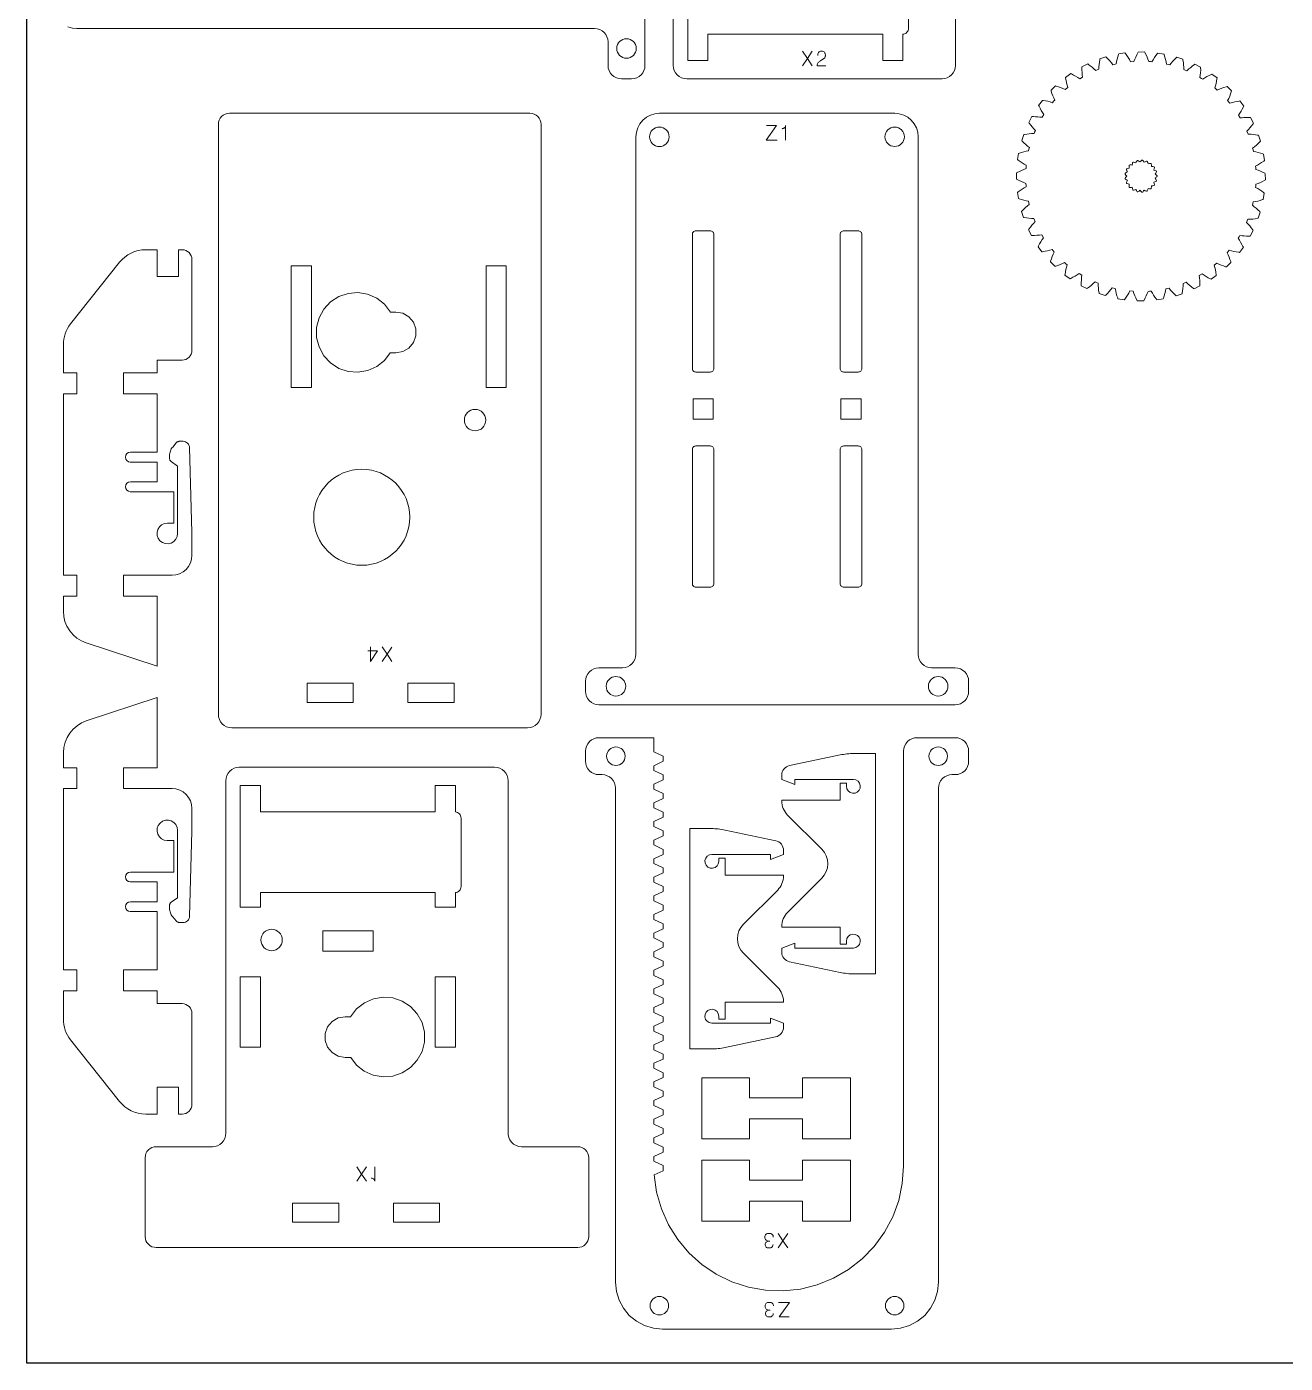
# Model space of a CAD drawing. Header units: centimetres. Extents: x 576.4 to 636.4, y 140.5 to 200.5.
# Drawn here: x 576.39 to 606.03, y 140.47 to 171.95 of the extents above; entities that cross this region are included whole.
import ezdxf

# ---------------------------------------------------------------- set-up
doc = ezdxf.new("R2010")
doc.units = ezdxf.units.CM
doc.layers.add('CORTE', color=1, linetype='Continuous')
doc.layers.add('MARCO', color=2, linetype='Continuous')

msp = doc.modelspace()

# ---------------------------------------------------------------- linework, layer by layer
at = {"layer": 'CORTE', "lineweight": 0}
for points in [[(577.366, 171.946), (577.47, 171.915), (577.578, 171.904), (589.768, 171.904), (589.83, 171.898), (589.889, 171.88), (589.944, 171.851), (589.992, 171.811), (590.031, 171.763), (590.06, 171.708), (590.078, 171.649), (590.084, 171.587), (590.084, 171.033), (590.091, 170.971), (590.108, 170.912), (590.138, 170.857), (590.177, 170.809), (590.225, 170.77), (590.28, 170.741), (590.339, 170.723), (590.401, 170.717), (590.638, 170.717), (590.7, 170.723), (590.76, 170.741), (590.814, 170.77), (590.862, 170.809), (590.902, 170.857), (590.931, 170.912), (590.949, 170.971), (590.955, 171.033), (590.955, 179.424)], [(591.62, 176.913), (591.62, 171.033), (591.626, 170.972), (591.644, 170.912), (591.674, 170.857), (591.713, 170.809), (591.761, 170.77), (591.815, 170.741), (591.875, 170.723), (591.937, 170.716), (597.952, 170.716), (598.013, 170.723), (598.073, 170.741), (598.127, 170.77), (598.175, 170.809), (598.215, 170.857), (598.244, 170.912), (598.262, 170.972), (598.268, 171.033), (598.268, 175.324)], [(597.16, 173.527), (597.16, 171.912), (597.157, 171.885), (597.15, 171.86), (597.138, 171.836), (597.122, 171.815), (597.102, 171.797), (597.079, 171.783), (597.054, 171.774), (597.028, 171.77), (597.028, 171.15), (596.553, 171.15), (596.553, 171.769), (592.437, 171.769), (592.437, 171.15), (591.962, 171.15), (591.962, 174.014)], [(594.264, 169.618), (594.264, 169.276), (594.264, 169.618)], [(602.268, 168.359), (602.265, 168.361), (602.261, 168.367), (602.261, 168.371), (602.262, 168.378)], [(602.459, 168.096), (602.455, 168.095), (602.448, 168.096), (602.445, 168.098), (602.44, 168.104)], [(602.879, 168.14), (602.879, 168.136), (602.875, 168.13), (602.872, 168.128), (602.866, 168.126)], [(602.883, 168.199), (602.881, 168.199)], [(584.591, 144.753), (584.591, 145.095), (584.591, 144.753)]]:
    msp.add_lwpolyline(points, dxfattribs=at)
for points in [[(594.666, 171.027), (594.781, 171.197), (594.668, 171.367), (594.781, 171.197), (594.895, 171.367), (594.781, 171.197), (594.895, 171.025), (594.781, 171.197)], [(595.213, 171.025), (595.009, 171.025)], [(595.088, 171.143), (595.169, 171.197)], [(588.5, 155.69), (588.482, 155.631), (588.452, 155.576), (588.413, 155.528), (588.365, 155.489), (588.31, 155.46), (588.251, 155.441), (588.189, 155.436), (581.224, 155.436), (581.163, 155.441), (581.103, 155.46), (581.048, 155.489), (581, 155.528), (580.961, 155.576), (580.932, 155.631), (580.914, 155.69), (580.908, 155.752), (580.908, 169.648), (580.913, 169.699), (580.928, 169.748), (580.952, 169.793), (580.984, 169.832), (581.023, 169.865), (581.069, 169.889), (581.117, 169.903), (581.168, 169.908), (588.246, 169.908), (588.296, 169.903), (588.346, 169.889), (588.39, 169.865), (588.43, 169.832), (588.462, 169.793), (588.486, 169.748), (588.501, 169.699), (588.506, 169.648), (588.506, 155.752)], [(598.571, 156.593), (598.553, 156.652), (598.523, 156.707), (598.484, 156.755), (598.436, 156.795), (598.382, 156.824), (598.322, 156.842), (598.26, 156.848), (597.706, 156.848), (597.644, 156.854), (597.585, 156.872), (597.53, 156.901), (597.482, 156.94), (597.443, 156.988), (597.414, 157.043), (597.396, 157.103), (597.39, 157.164), (597.39, 169.354), (597.379, 169.463), (597.347, 169.567), (597.296, 169.662), (597.227, 169.746), (597.143, 169.815), (597.047, 169.866), (596.943, 169.898), (596.836, 169.908), (591.294, 169.908), (591.187, 169.898), (591.083, 169.866), (590.987, 169.815), (590.903, 169.746), (590.834, 169.662), (590.783, 169.567), (590.751, 169.463), (590.74, 169.354), (590.74, 157.164), (590.734, 157.103), (590.716, 157.043), (590.687, 156.988), (590.648, 156.94), (590.6, 156.901), (590.545, 156.872), (590.486, 156.854), (590.424, 156.848), (589.87, 156.848), (589.808, 156.842), (589.748, 156.824), (589.694, 156.795), (589.646, 156.755), (589.607, 156.707), (589.577, 156.652), (589.559, 156.593), (589.553, 156.531), (589.553, 156.294), (589.559, 156.232), (589.577, 156.172), (589.607, 156.118), (589.646, 156.07), (589.694, 156.031), (589.748, 156.001), (589.808, 155.983), (589.87, 155.977), (598.26, 155.977), (598.322, 155.983), (598.382, 156.001), (598.436, 156.031), (598.484, 156.07), (598.523, 156.118), (598.553, 156.172), (598.571, 156.232), (598.577, 156.294), (598.577, 156.531)], [(594.054, 169.618), (593.809, 169.276), (594.069, 169.276), (593.809, 169.276), (594.054, 169.618), (593.818, 169.618)], [(592.577, 163.892), (592.575, 163.877), (592.57, 163.862), (592.563, 163.849), (592.553, 163.836), (592.539, 163.827), (592.525, 163.819), (592.509, 163.814), (592.492, 163.813), (592.154, 163.813), (592.138, 163.814), (592.122, 163.819), (592.108, 163.827), (592.095, 163.836), (592.085, 163.849), (592.076, 163.862), (592.072, 163.877), (592.07, 163.892), (592.07, 167.059), (592.072, 167.074), (592.076, 167.089), (592.085, 167.103), (592.095, 167.115), (592.108, 167.125), (592.122, 167.132), (592.138, 167.136), (592.154, 167.138), (592.492, 167.138), (592.509, 167.136), (592.525, 167.132), (592.539, 167.125), (592.553, 167.115), (592.563, 167.103), (592.57, 167.089), (592.575, 167.074), (592.577, 167.059)], [(596.06, 163.892), (596.058, 163.877), (596.053, 163.862), (596.045, 163.849), (596.035, 163.836), (596.022, 163.827), (596.008, 163.819), (595.992, 163.814), (595.976, 163.813), (595.638, 163.813), (595.621, 163.814), (595.605, 163.819), (595.591, 163.827), (595.577, 163.836), (595.567, 163.849), (595.56, 163.862), (595.555, 163.877), (595.553, 163.892), (595.553, 167.059), (595.555, 167.074), (595.56, 167.089), (595.567, 167.103), (595.577, 167.115), (595.591, 167.125), (595.605, 167.132), (595.621, 167.136), (595.638, 167.138), (595.976, 167.138), (595.992, 167.136), (596.008, 167.132), (596.022, 167.125), (596.035, 167.115), (596.045, 167.103), (596.053, 167.089), (596.058, 167.074), (596.06, 167.059)], [(577.574, 163.791), (577.574, 163.3), (577.257, 163.3), (577.257, 159.027), (577.574, 159.027), (577.574, 159.027), (577.574, 158.536), (577.257, 158.536), (577.257, 158.18), (577.267, 158.059), (577.295, 157.939), (577.342, 157.825), (577.406, 157.721), (577.485, 157.627), (577.578, 157.546), (577.683, 157.482), (577.796, 157.434), (579.463, 156.883), (579.463, 158.536), (578.671, 158.536), (578.671, 158.565), (578.671, 159.027), (579.463, 159.027), (579.463, 159.027), (579.816, 159.027), (579.907, 159.036), (579.996, 159.062), (580.077, 159.106), (580.148, 159.164), (580.207, 159.235), (580.25, 159.317), (580.277, 159.404), (580.286, 159.496), (580.286, 160.01), (580.285, 160.016), (580.285, 160.033), (580.228, 162.033), (580.225, 162.063), (580.216, 162.09), (580.202, 162.116), (580.183, 162.139), (580.16, 162.157), (580.134, 162.171), (580.106, 162.179), (580.076, 162.182), (579.995, 162.182), (579.984, 162.182), (579.973, 162.18), (579.961, 162.176), (579.951, 162.172), (579.941, 162.167), (579.931, 162.161), (579.922, 162.153), (579.914, 162.144), (579.832, 162.046), (579.815, 162.024), (579.8, 162.002), (579.788, 161.978), (579.777, 161.953), (579.769, 161.927), (579.764, 161.9), (579.76, 161.874), (579.759, 161.846), (579.759, 161.777), (579.759, 161.766), (579.761, 161.755), (579.764, 161.745), (579.768, 161.736), (579.78, 161.718), (579.788, 161.71), (579.797, 161.703), (579.949, 161.594), (579.949, 160.01), (579.938, 159.94), (579.907, 159.875), (579.859, 159.823), (579.798, 159.786), (579.729, 159.769), (579.658, 159.773), (579.591, 159.797), (579.533, 159.84), (579.491, 159.897), (579.467, 159.964), (579.464, 160.035), (579.481, 160.105), (579.518, 160.166), (579.571, 160.213), (579.636, 160.243), (579.706, 160.254), (579.859, 160.254), (579.859, 160.995), (578.834, 160.995), (578.789, 161.004), (578.752, 161.03), (578.727, 161.067), (578.719, 161.112), (578.728, 161.156), (578.754, 161.194), (578.791, 161.219), (578.835, 161.228), (579.463, 161.228), (579.463, 161.691), (578.834, 161.691), (578.789, 161.701), (578.752, 161.726), (578.727, 161.764), (578.719, 161.809), (578.728, 161.854), (578.754, 161.891), (578.791, 161.916), (578.835, 161.924), (579.463, 161.924), (579.463, 163.3), (578.671, 163.3), (578.671, 163.314), (578.671, 163.777), (578.671, 163.791), (579.463, 163.791), (579.463, 164.093), (580.054, 164.093), (580.099, 164.097), (580.142, 164.11), (580.182, 164.132), (580.217, 164.16), (580.246, 164.195), (580.268, 164.236), (580.282, 164.279), (580.286, 164.325), (580.286, 166.461), (580.282, 166.507), (580.269, 166.55), (580.247, 166.591), (580.218, 166.626), (580.183, 166.655), (580.143, 166.676), (580.1, 166.689), (580.054, 166.694), (579.969, 166.694), (579.969, 166.061), (579.949, 166.061), (579.463, 166.061), (579.463, 166.694), (579.196, 166.694), (579.108, 166.689), (579.021, 166.674), (578.936, 166.65), (578.854, 166.616), (578.777, 166.573), (578.705, 166.522), (578.639, 166.463), (578.58, 166.397), (577.428, 164.946), (577.389, 164.892), (577.355, 164.836), (577.326, 164.777), (577.301, 164.716), (577.282, 164.652), (577.268, 164.588), (577.26, 164.522), (577.257, 164.456), (577.257, 163.791)], [(582.623, 163.45), (583.098, 163.45), (583.098, 166.314), (582.623, 166.314)], [(587.214, 163.45), (587.689, 163.45), (587.689, 166.314), (587.214, 166.314)], [(584.423, 165.645), (584.636, 165.551), (584.819, 165.408), (584.962, 165.224), (585.087, 165.226), (585.251, 165.197), (585.395, 165.114), (585.503, 164.987), (585.56, 164.83), (585.56, 164.663), (585.504, 164.506), (585.397, 164.378), (585.253, 164.294), (585.088, 164.265), (584.957, 164.265), (584.82, 164.084), (584.637, 163.94), (584.425, 163.846), (584.195, 163.807), (583.963, 163.825), (583.742, 163.9), (583.547, 164.027), (583.389, 164.198), (583.279, 164.403), (583.221, 164.628), (583.221, 164.861), (583.278, 165.087), (583.389, 165.292), (583.546, 165.463), (583.741, 165.59), (583.962, 165.665), (584.195, 165.684)], [(592.561, 162.705), (592.086, 162.705), (592.086, 163.18), (592.561, 163.18)], [(596.044, 162.705), (595.569, 162.705), (595.569, 163.18), (596.044, 163.18)], [(592.577, 158.827), (592.575, 158.811), (592.57, 158.796), (592.563, 158.782), (592.553, 158.77), (592.539, 158.761), (592.525, 158.753), (592.509, 158.749), (592.492, 158.747), (592.154, 158.747), (592.138, 158.749), (592.122, 158.753), (592.108, 158.761), (592.095, 158.77), (592.085, 158.782), (592.076, 158.796), (592.072, 158.811), (592.07, 158.827), (592.07, 161.993), (592.072, 162.008), (592.076, 162.023), (592.085, 162.037), (592.095, 162.048), (592.108, 162.059), (592.122, 162.066), (592.138, 162.07), (592.154, 162.072), (592.492, 162.072), (592.509, 162.07), (592.525, 162.066), (592.539, 162.059), (592.553, 162.048), (592.563, 162.037), (592.57, 162.023), (592.575, 162.008), (592.577, 161.993)], [(596.06, 158.827), (596.058, 158.811), (596.053, 158.796), (596.045, 158.782), (596.035, 158.77), (596.022, 158.761), (596.008, 158.753), (595.992, 158.749), (595.976, 158.747), (595.638, 158.747), (595.621, 158.749), (595.605, 158.753), (595.591, 158.761), (595.577, 158.77), (595.567, 158.782), (595.56, 158.796), (595.555, 158.811), (595.553, 158.827), (595.553, 161.993), (595.555, 162.008), (595.56, 162.023), (595.567, 162.037), (595.577, 162.048), (595.591, 162.059), (595.605, 162.066), (595.621, 162.07), (595.638, 162.072), (595.976, 162.072), (595.992, 162.07), (596.008, 162.066), (596.022, 162.059), (596.035, 162.048), (596.045, 162.037), (596.053, 162.023), (596.058, 162.008), (596.06, 161.993)], [(584.49, 156.996), (584.652, 157.247), (584.429, 157.247), (584.652, 157.247), (584.49, 156.996), (584.49, 157.338)], [(584.88, 157.166), (584.765, 157.338), (584.88, 157.166), (584.765, 156.996), (584.88, 157.166), (584.993, 156.996), (584.88, 157.166), (584.995, 157.336)], [(584.083, 156.03), (582.997, 156.03), (582.997, 156.483), (584.083, 156.483)], [(586.458, 156.03), (585.371, 156.03), (585.371, 156.483), (586.458, 156.483)], [(577.574, 154.493), (577.574, 154.465), (577.574, 154.002), (577.258, 154.002), (577.258, 149.73), (577.574, 149.73), (577.574, 149.715), (577.574, 149.253), (577.574, 149.239), (577.258, 149.239), (577.258, 148.573), (577.261, 148.507), (577.269, 148.442), (577.282, 148.378), (577.301, 148.314), (577.326, 148.253), (577.355, 148.194), (577.389, 148.138), (577.428, 148.084), (578.58, 146.633), (578.639, 146.567), (578.705, 146.508), (578.776, 146.457), (578.854, 146.414), (578.935, 146.38), (579.02, 146.355), (579.107, 146.34), (579.196, 146.335), (579.463, 146.335), (579.463, 146.969), (579.949, 146.969), (579.969, 146.969), (579.969, 146.335), (580.054, 146.335), (580.099, 146.34), (580.143, 146.353), (580.182, 146.374), (580.218, 146.403), (580.247, 146.438), (580.268, 146.478), (580.282, 146.522), (580.286, 146.568), (580.286, 148.704), (580.282, 148.749), (580.269, 148.793), (580.248, 148.833), (580.219, 148.868), (580.183, 148.897), (580.144, 148.919), (580.1, 148.932), (580.054, 148.937), (579.463, 148.937), (579.463, 149.239), (578.671, 149.239), (578.671, 149.253), (578.671, 149.715), (578.671, 149.73), (579.463, 149.73), (579.463, 151.105), (578.834, 151.106), (578.789, 151.115), (578.752, 151.14), (578.727, 151.178), (578.719, 151.223), (578.728, 151.267), (578.754, 151.305), (578.792, 151.33), (578.835, 151.338), (579.463, 151.338), (579.463, 151.802), (578.834, 151.802), (578.789, 151.811), (578.752, 151.837), (578.727, 151.875), (578.719, 151.92), (578.728, 151.964), (578.754, 152.001), (578.791, 152.026), (578.835, 152.035), (579.859, 152.035), (579.859, 152.776), (579.705, 152.776), (579.635, 152.786), (579.57, 152.817), (579.518, 152.865), (579.481, 152.926), (579.464, 152.996), (579.468, 153.067), (579.492, 153.134), (579.535, 153.191), (579.592, 153.233), (579.66, 153.257), (579.73, 153.26), (579.8, 153.243), (579.86, 153.206), (579.908, 153.153), (579.938, 153.088), (579.949, 153.019), (579.947, 151.431), (579.797, 151.327), (579.789, 151.32), (579.782, 151.313), (579.775, 151.304), (579.769, 151.295), (579.765, 151.285), (579.761, 151.275), (579.76, 151.264), (579.759, 151.253), (579.759, 151.184), (579.76, 151.156), (579.764, 151.129), (579.77, 151.103), (579.778, 151.077), (579.788, 151.052), (579.8, 151.028), (579.815, 151.005), (579.832, 150.983), (579.914, 150.885), (579.922, 150.877), (579.93, 150.869), (579.94, 150.863), (579.95, 150.857), (579.961, 150.853), (579.972, 150.85), (579.983, 150.848), (579.995, 150.847), (580.075, 150.847), (580.105, 150.85), (580.133, 150.858), (580.159, 150.872), (580.182, 150.89), (580.201, 150.913), (580.216, 150.938), (580.225, 150.966), (580.229, 150.996), (580.285, 153.002), (580.286, 153.013), (580.286, 153.533), (580.277, 153.624), (580.251, 153.712), (580.207, 153.793), (580.149, 153.864), (580.078, 153.923), (579.997, 153.967), (579.909, 153.993), (579.817, 154.002), (579.463, 154.002), (578.671, 154.002), (578.671, 154.465), (578.671, 154.493), (579.463, 154.493), (579.463, 156.147), (577.797, 155.595), (577.684, 155.548), (577.579, 155.484), (577.486, 155.403), (577.407, 155.31), (577.343, 155.205), (577.296, 155.092), (577.267, 154.972), (577.258, 154.849), (577.258, 154.493)], [(589.559, 154.946), (589.577, 155.005), (589.607, 155.06), (589.646, 155.108), (589.694, 155.147), (589.749, 155.176), (589.808, 155.194), (589.87, 155.201), (591.165, 155.201), (591.165, 154.864), (591.383, 154.762), (591.383, 154.646), (591.165, 154.541), (591.165, 154.425), (591.383, 154.323), (591.383, 154.208), (591.165, 154.105), (591.165, 153.987), (591.383, 153.885), (591.383, 153.769), (591.165, 153.667), (591.165, 153.551), (591.383, 153.446), (591.383, 153.331), (591.165, 153.229), (591.165, 153.113), (591.383, 153.007), (591.383, 152.892), (591.165, 152.79), (591.165, 152.674), (591.383, 152.569), (591.383, 152.453), (591.165, 152.351), (591.165, 152.236), (591.383, 152.133), (591.383, 152.018), (591.165, 151.912), (591.165, 151.797), (591.383, 151.695), (591.383, 151.579), (591.165, 151.474), (591.165, 151.358), (591.383, 151.256), (591.383, 151.14), (591.165, 151.035), (591.165, 150.92), (591.383, 150.818), (591.383, 150.702), (591.165, 150.6), (591.165, 150.484), (591.383, 150.379), (591.383, 150.264), (591.165, 150.161), (591.165, 150.042), (591.383, 149.94), (591.383, 149.825), (591.165, 149.722), (591.165, 149.603), (591.383, 149.501), (591.383, 149.386), (591.165, 149.284), (591.165, 149.165), (591.383, 149.066), (591.383, 148.947), (591.165, 148.845), (591.165, 148.729), (591.383, 148.628), (591.383, 148.509), (591.165, 148.407), (591.165, 148.291), (591.383, 148.189), (591.383, 148.07), (591.165, 147.968), (591.165, 147.853), (591.383, 147.75), (591.383, 147.631), (591.165, 147.533), (591.165, 147.414), (591.383, 147.311), (591.383, 147.196), (591.165, 147.094), (591.165, 146.975), (591.383, 146.873), (591.383, 146.757), (591.165, 146.655), (591.165, 146.536), (591.383, 146.434), (591.383, 146.319), (591.165, 146.216), (591.165, 146.098), (591.383, 145.999), (591.383, 145.88), (591.165, 145.778), (591.165, 145.662), (591.383, 145.56), (591.383, 145.442), (591.165, 145.339), (591.165, 145.224), (591.383, 145.122), (591.383, 145.003), (591.171, 144.904), (591.229, 144.498), (591.342, 144.103), (591.508, 143.729), (591.726, 143.381), (591.99, 143.067), (592.294, 142.793), (592.634, 142.564), (593.003, 142.384), (593.393, 142.258), (593.796, 142.186), (594.206, 142.172), (594.614, 142.215), (595.012, 142.314), (595.392, 142.468), (595.747, 142.673), (596.071, 142.926), (596.355, 143.22), (596.596, 143.552), (596.789, 143.914), (596.929, 144.299), (597.014, 144.7), (597.042, 145.11), (597.042, 154.884), (597.048, 154.946), (597.067, 155.005), (597.096, 155.06), (597.136, 155.108), (597.183, 155.147), (597.238, 155.176), (597.298, 155.194), (597.359, 155.201), (598.26, 155.201), (598.322, 155.194), (598.382, 155.176), (598.436, 155.147), (598.484, 155.108), (598.523, 155.06), (598.552, 155.005), (598.571, 154.946), (598.577, 154.884), (598.577, 154.646), (598.571, 154.585), (598.552, 154.525), (598.523, 154.471), (598.484, 154.423), (598.436, 154.384), (598.382, 154.354), (598.322, 154.336), (598.26, 154.33), (598.185, 154.33), (598.123, 154.324), (598.064, 154.306), (598.009, 154.277), (597.961, 154.237), (597.922, 154.189), (597.893, 154.134), (597.874, 154.075), (597.868, 154.013), (597.868, 142.378), (597.847, 142.161), (597.784, 141.953), (597.682, 141.762), (597.544, 141.594), (597.376, 141.456), (597.184, 141.353), (596.976, 141.29), (596.76, 141.269), (591.37, 141.269), (591.153, 141.29), (590.945, 141.353), (590.754, 141.456), (590.586, 141.594), (590.448, 141.762), (590.345, 141.953), (590.283, 142.161), (590.261, 142.378), (590.261, 154.013), (590.256, 154.075), (590.237, 154.134), (590.208, 154.189), (590.168, 154.237), (590.12, 154.277), (590.066, 154.306), (590.006, 154.324), (589.944, 154.33), (589.87, 154.33), (589.808, 154.336), (589.749, 154.354), (589.694, 154.384), (589.646, 154.423), (589.607, 154.471), (589.577, 154.525), (589.559, 154.585), (589.553, 154.646), (589.553, 154.884)], [(594.174, 150.246), (594.174, 150.151), (594.177, 150.112), (594.187, 150.073), (594.204, 150.037), (594.225, 150.005), (594.253, 149.976), (594.285, 149.953), (594.32, 149.935), (594.358, 149.924), (595.549, 149.672), (595.59, 149.664), (595.63, 149.658), (595.671, 149.652), (595.711, 149.647), (595.752, 149.643), (595.793, 149.641), (595.834, 149.639), (595.875, 149.638), (596.38, 149.638), (596.38, 154.827), (595.834, 154.827), (595.793, 154.826), (595.752, 154.823), (595.712, 154.819), (595.671, 154.814), (595.63, 154.808), (595.59, 154.802), (594.359, 154.543), (594.321, 154.531), (594.286, 154.513), (594.253, 154.49), (594.226, 154.462), (594.204, 154.43), (594.188, 154.393), (594.177, 154.355), (594.174, 154.316), (594.174, 154.22), (594.48, 154.101), (594.48, 154.22), (595.863, 154.22), (595.922, 154.208), (595.972, 154.178), (596.008, 154.131), (596.025, 154.074), (596.021, 154.015), (595.997, 153.962), (595.955, 153.921), (595.901, 153.897), (595.842, 153.893), (595.786, 153.911), (595.739, 153.948), (595.709, 153.999), (595.699, 154.056), (595.699, 154.129), (595.551, 154.129), (595.551, 153.729), (594.174, 153.729), (594.174, 153.713), (594.176, 153.666), (594.183, 153.621), (594.194, 153.576), (594.21, 153.533), (594.23, 153.491), (594.253, 153.452), (594.28, 153.415), (594.311, 153.38), (595.119, 152.572), (595.179, 152.499), (595.224, 152.416), (595.251, 152.326), (595.26, 152.232), (595.25, 152.139), (595.223, 152.048), (595.178, 151.965), (595.119, 151.893), (594.312, 151.086), (594.281, 151.051), (594.253, 151.014), (594.23, 150.975), (594.21, 150.933), (594.194, 150.89), (594.183, 150.845), (594.176, 150.8), (594.174, 150.754), (594.174, 150.737), (595.551, 150.737), (595.551, 150.337), (595.699, 150.337), (595.699, 150.411), (595.71, 150.469), (595.74, 150.519), (595.788, 150.556), (595.844, 150.573), (595.903, 150.569), (595.956, 150.545), (595.998, 150.503), (596.021, 150.448), (596.025, 150.389), (596.007, 150.333), (595.97, 150.287), (595.92, 150.256), (595.862, 150.246), (594.48, 150.246), (594.48, 150.365)], [(579.188, 143.401), (579.203, 143.353), (579.227, 143.308), (579.259, 143.269), (579.299, 143.236), (579.344, 143.212), (579.392, 143.198), (579.443, 143.193), (589.371, 143.193), (589.422, 143.198), (589.47, 143.212), (589.515, 143.236), (589.554, 143.269), (589.587, 143.308), (589.611, 143.353), (589.626, 143.401), (589.631, 143.452), (589.631, 145.307), (589.626, 145.358), (589.611, 145.406), (589.587, 145.452), (589.554, 145.491), (589.515, 145.523), (589.47, 145.547), (589.422, 145.562), (589.371, 145.567), (588.048, 145.567), (587.981, 145.574), (587.918, 145.595), (587.861, 145.628), (587.811, 145.673), (587.772, 145.727), (587.746, 145.788), (587.733, 145.853), (587.733, 145.92), (587.731, 154.188), (587.725, 154.25), (587.707, 154.309), (587.677, 154.364), (587.638, 154.412), (587.59, 154.452), (587.536, 154.481), (587.476, 154.499), (587.414, 154.505), (581.4, 154.505), (581.338, 154.499), (581.278, 154.481), (581.224, 154.452), (581.176, 154.412), (581.137, 154.364), (581.107, 154.309), (581.089, 154.25), (581.083, 154.188), (581.083, 145.884), (581.077, 145.822), (581.059, 145.763), (581.03, 145.708), (580.99, 145.66), (580.942, 145.62), (580.887, 145.591), (580.828, 145.573), (580.766, 145.567), (579.443, 145.567), (579.392, 145.562), (579.344, 145.547), (579.299, 145.523), (579.259, 145.491), (579.227, 145.452), (579.203, 145.406), (579.188, 145.358), (579.183, 145.307), (579.183, 143.452)], [(581.9, 154.071), (581.9, 153.452), (586.016, 153.452), (586.016, 154.071), (586.491, 154.071), (586.491, 153.452), (586.517, 153.447), (586.542, 153.438), (586.565, 153.425), (586.585, 153.407), (586.601, 153.385), (586.613, 153.362), (586.62, 153.336), (586.623, 153.309), (586.623, 151.695), (586.62, 151.668), (586.613, 151.643), (586.601, 151.619), (586.585, 151.598), (586.565, 151.58), (586.542, 151.566), (586.517, 151.557), (586.491, 151.552), (586.491, 151.207), (586.016, 151.207), (586.016, 151.552), (581.9, 151.552), (581.9, 151.207), (581.425, 151.207), (581.425, 154.071)], [(592.557, 147.871), (592.598, 147.873), (592.639, 147.876), (592.68, 147.88), (592.72, 147.884), (592.761, 147.89), (592.801, 147.897), (594.032, 148.156), (594.07, 148.167), (594.106, 148.185), (594.138, 148.209), (594.165, 148.237), (594.187, 148.269), (594.203, 148.305), (594.214, 148.343), (594.217, 148.383), (594.217, 148.479), (594.217, 148.479), (593.912, 148.597), (593.912, 148.479), (592.528, 148.479), (592.47, 148.49), (592.419, 148.521), (592.383, 148.567), (592.366, 148.624), (592.37, 148.683), (592.394, 148.737), (592.437, 148.778), (592.491, 148.802), (592.549, 148.805), (592.605, 148.787), (592.652, 148.751), (592.682, 148.7), (592.692, 148.643), (592.692, 148.569), (592.84, 148.569), (592.84, 148.955), (592.84, 148.969), (594.217, 148.969), (594.217, 148.986), (594.215, 149.032), (594.208, 149.077), (594.197, 149.122), (594.181, 149.166), (594.161, 149.207), (594.138, 149.247), (594.111, 149.284), (594.08, 149.318), (593.272, 150.126), (593.212, 150.199), (593.167, 150.282), (593.14, 150.372), (593.131, 150.466), (593.141, 150.56), (593.168, 150.65), (593.213, 150.733), (593.272, 150.805), (594.08, 151.613), (594.11, 151.647), (594.138, 151.684), (594.161, 151.723), (594.181, 151.765), (594.197, 151.808), (594.208, 151.853), (594.215, 151.899), (594.217, 151.945), (594.217, 151.962), (592.84, 151.962), (592.84, 152.362), (592.692, 152.362), (592.692, 152.287), (592.681, 152.229), (592.651, 152.179), (592.604, 152.143), (592.548, 152.126), (592.489, 152.129), (592.435, 152.154), (592.393, 152.196), (592.37, 152.25), (592.366, 152.309), (592.384, 152.365), (592.421, 152.412), (592.471, 152.442), (592.529, 152.452), (593.912, 152.452), (593.912, 152.334), (594.217, 152.452), (594.217, 152.452), (594.217, 152.548), (594.214, 152.587), (594.204, 152.625), (594.187, 152.661), (594.166, 152.694), (594.138, 152.722), (594.106, 152.746), (594.071, 152.763), (594.033, 152.775), (592.842, 153.026), (592.802, 153.034), (592.761, 153.041), (592.72, 153.047), (592.68, 153.052), (592.639, 153.055), (592.598, 153.058), (592.557, 153.06), (592.516, 153.06), (592.012, 153.06), (592.012, 147.871)], [(584.554, 150.176), (583.366, 150.176), (583.366, 150.651), (584.554, 150.651)], [(581.9, 147.913), (581.425, 147.913), (581.425, 149.572), (581.9, 149.572)], [(586.491, 147.913), (586.016, 147.913), (586.016, 149.572), (586.491, 149.572)], [(584.559, 149.05), (584.346, 148.956), (584.162, 148.812), (584.02, 148.628), (583.895, 148.63), (583.731, 148.601), (583.587, 148.519), (583.479, 148.391), (583.422, 148.234), (583.421, 148.068), (583.478, 147.91), (583.585, 147.783), (583.73, 147.699), (583.894, 147.67), (584.024, 147.669), (584.161, 147.488), (584.344, 147.344), (584.557, 147.25), (584.787, 147.212), (585.019, 147.23), (585.239, 147.305), (585.434, 147.432), (585.592, 147.602), (585.704, 147.807), (585.761, 148.033), (585.761, 148.266), (585.704, 148.491), (585.593, 148.696), (585.435, 148.867), (585.24, 148.994), (585.02, 149.07), (584.788, 149.088)], [(592.293, 147.19), (593.418, 147.19), (593.418, 146.715), (594.668, 146.715), (594.668, 147.19), (595.792, 147.19), (595.792, 145.749), (594.668, 145.749), (594.668, 146.224), (593.418, 146.224), (593.418, 145.749), (592.293, 145.749)], [(592.293, 145.252), (593.418, 145.252), (593.418, 144.776), (594.668, 144.776), (594.668, 145.252), (595.792, 145.252), (595.792, 143.811), (594.668, 143.811), (594.668, 144.286), (593.418, 144.286), (593.418, 143.811), (592.293, 143.811)], [(584.282, 144.923), (584.396, 145.095), (584.282, 144.923), (584.396, 144.753), (584.282, 144.923), (584.169, 144.753), (584.282, 144.923), (584.167, 145.093)], [(582.656, 143.787), (583.742, 143.787), (583.742, 144.24), (582.656, 144.24)], [(585.031, 143.787), (586.117, 143.787), (586.117, 144.24), (585.031, 144.24)], [(594.204, 143.354), (594.09, 143.526), (594.204, 143.354), (594.09, 143.184), (594.204, 143.354), (594.317, 143.184), (594.204, 143.354), (594.319, 143.524)], [(594.112, 141.559), (594.357, 141.902), (594.097, 141.902), (594.357, 141.902), (594.112, 141.559), (594.348, 141.559)]]:
    msp.add_lwpolyline(points, close=True, dxfattribs=at)
for points in [[(595.072, 171.361, 0.113433), (595.043, 171.339, 0.098667), (595.027, 171.307, 0.068975), (595.022, 171.272, -0.068975), (595.027, 171.307, -0.098667), (595.043, 171.339, -0.113433)], [(595.198, 171.312, 0.094196), (595.184, 171.339, -0.094196)], [(595.189, 171.216, 0.072112), (595.199, 171.238, 0.055711), (595.202, 171.261, 0.010388), (595.203, 171.285, -0.010388), (595.202, 171.261, -0.055711), (595.199, 171.238, -0.072112)], [(595.034, 171.1, -0.06775), (595.059, 171.123, -0.008682), (595.088, 171.143, 0.008682), (595.059, 171.123, 0.06775), (595.034, 171.1, 0.081681), (595.016, 171.068, -0.081681)], [(594.206, 169.548, 0.081902), (594.233, 169.56, -0.081902)], [(584.581, 144.789, 0.105467), (584.559, 144.811, 0.081544), (584.533, 144.823, -0.081544), (584.559, 144.811, -0.105467)], [(593.805, 143.506, 0.124581), (593.784, 143.478, -0.124581)], [(593.81, 143.32, 0.126532), (593.792, 143.294, 0.089692), (593.787, 143.263, 0.077528), (593.792, 143.231, 0.108188), (593.807, 143.205, -0.108188), (593.792, 143.231, -0.077528), (593.787, 143.263, -0.089692), (593.792, 143.294, -0.126532)], [(593.879, 143.526, 0.064574), (593.837, 143.521, -0.064574)], [(593.946, 143.208, 0.108405), (593.964, 143.235, 0.092869), (593.97, 143.268, -0.092869), (593.964, 143.235, -0.108405)], [(593.976, 143.44, 0.099705), (593.97, 143.475, 0.114357), (593.95, 143.502, -0.114357), (593.97, 143.475, -0.099705)], [(593.799, 141.67, 0.090587), (593.793, 141.638, 0.077505), (593.798, 141.607, 0.106275), (593.813, 141.581, -0.106275), (593.798, 141.607, -0.077505), (593.793, 141.638, -0.090587)], [(593.885, 141.902, 0.064574), (593.843, 141.897, -0.064574)], [(593.983, 141.816, 0.099705), (593.976, 141.85, 0.114248), (593.956, 141.878, -0.114248), (593.976, 141.85, -0.099705)], [(593.952, 141.583, 0.10831), (593.97, 141.61, 0.092869), (593.976, 141.643, -0.092869), (593.97, 141.61, -0.10831)]]:
    msp.add_lwpolyline(points, format="xyb", close=True, dxfattribs=at)
for points in [[(600.852, 170.464), (600.882, 170.487), (600.911, 170.512, -0.043387), (600.861, 170.733), (600.859, 170.752), (600.98, 170.844), (600.998, 170.835, -0.035962), (601.192, 170.717), (601.259, 170.759, -0.042258), (601.245, 170.983), (601.245, 171.003), (601.381, 171.07), (601.396, 171.059, -0.041805), (601.57, 170.914), (601.604, 170.93), (601.642, 170.944, -0.047219), (601.665, 171.168), (601.669, 171.186), (601.81, 171.235), (601.824, 171.221, -0.046632), (601.972, 171.05), (602.01, 171.06), (602.05, 171.07, -0.051374), (602.106, 171.289), (602.113, 171.307), (602.259, 171.328), (602.27, 171.314, -0.05135), (602.392, 171.122), (602.471, 171.127, -0.044673), (602.562, 171.334), (602.571, 171.35), (602.72, 171.352), (602.729, 171.335, -0.041996), (602.818, 171.125), (602.856, 171.124), (602.895, 171.119, -0.046739), (603.018, 171.311), (603.03, 171.326), (603.178, 171.302), (603.184, 171.284, -0.044554), (603.238, 171.064), (603.277, 171.055), (603.315, 171.045, -0.049903), (603.463, 171.216), (603.477, 171.23), (603.62, 171.18), (603.624, 171.162, -0.044963), (603.646, 170.937), (603.679, 170.923), (603.717, 170.908)], [(603.891, 171.051), (603.906, 171.061), (604.038, 170.995), (604.04, 170.977, -0.061437), (604.024, 170.75), (604.06, 170.73), (604.094, 170.707, -0.055811), (604.289, 170.823), (604.307, 170.831), (604.426, 170.74), (604.423, 170.722, -0.050684), (604.372, 170.503), (604.404, 170.479), (604.433, 170.451, -0.045914), (604.645, 170.534), (604.663, 170.539), (604.766, 170.433), (604.761, 170.416, -0.058156), (604.676, 170.206), (604.727, 170.145)], [(602.998, 165.53, -0.036408), (602.877, 165.72), (602.837, 165.718), (602.801, 165.713, -0.046485), (602.709, 165.508), (602.7, 165.492), (602.549, 165.49), (602.54, 165.507, -0.048172), (602.453, 165.715), (602.374, 165.723, -0.04614), (602.253, 165.531), (602.242, 165.516), (602.094, 165.54), (602.088, 165.557, -0.047258), (602.031, 165.778), (601.956, 165.795, -0.040254), (601.805, 165.626), (601.791, 165.613), (601.651, 165.662), (601.648, 165.68, -0.04528), (601.626, 165.903), (601.588, 165.92), (601.553, 165.934, -0.056133), (601.376, 165.791), (601.361, 165.781), (601.23, 165.847), (601.229, 165.866, -0.05138), (601.245, 166.092), (601.177, 166.134, -0.039698), (600.983, 166.019), (600.966, 166.011), (600.845, 166.098), (600.848, 166.117, -0.047804), (600.897, 166.338), (600.866, 166.365), (600.838, 166.391, -0.050136), (600.627, 166.308), (600.609, 166.303), (600.502, 166.409), (600.508, 166.428, -0.040444), (600.593, 166.636), (600.542, 166.697, -0.043133), (600.32, 166.647), (600.301, 166.644), (600.214, 166.765), (600.222, 166.782, -0.053458), (600.339, 166.977), (600.298, 167.045, -0.033233), (600.074, 167.03), (600.054, 167.029), (599.987, 167.165), (599.997, 167.181, -0.046913), (600.142, 167.355), (600.127, 167.389), (600.111, 167.428, -0.043589), (599.886, 167.451), (599.867, 167.454), (599.823, 167.595), (599.835, 167.609, -0.047684), (600.005, 167.758), (599.987, 167.835, -0.045187), (599.768, 167.891), (599.75, 167.898), (599.729, 168.043), (599.743, 168.055, -0.061369), (599.933, 168.177), (599.929, 168.215), (599.927, 168.256, -0.046881), (599.72, 168.348), (599.703, 168.357), (599.705, 168.505), (599.721, 168.514, -0.041167), (599.928, 168.603), (599.93, 168.641), (599.935, 168.683, -0.051901), (599.746, 168.804), (599.731, 168.815), (599.755, 168.963), (599.772, 168.969, -0.05003), (599.99, 169.023), (599.998, 169.063), (600.009, 169.101, -0.051392), (599.84, 169.252), (599.828, 169.266), (599.873, 169.406), (599.891, 169.409, -0.047026), (600.117, 169.431), (600.131, 169.465), (600.148, 169.504, -0.050376), (600.006, 169.676), (599.995, 169.691), (600.062, 169.828), (600.103, 169.828, -0.041306), (600.307, 169.812), (600.348, 169.879, -0.051022), (600.234, 170.075), (600.226, 170.091), (600.313, 170.211), (600.331, 170.209, -0.058766), (600.552, 170.157), (600.579, 170.19), (600.605, 170.218, -0.050215), (600.523, 170.43), (600.518, 170.448), (600.624, 170.551), (600.641, 170.546)], [(604.948, 170.196), (604.967, 170.199), (605.054, 170.074), (605.046, 170.057, -0.053297), (604.929, 169.862), (604.973, 169.797, -0.03612), (605.145, 169.811, -0.017139), (605.199, 169.809), (605.217, 169.808), (605.285, 169.676), (605.274, 169.661, -0.040566), (605.128, 169.486), (605.158, 169.412, -0.004795), (605.184, 169.413, -0.049922), (605.383, 169.392), (605.401, 169.388), (605.45, 169.247), (605.436, 169.233, -0.049263), (605.264, 169.084), (605.275, 169.047), (605.285, 169.007, -0.043486), (605.503, 168.951), (605.522, 168.945), (605.542, 168.794), (605.527, 168.783)], [(602.302, 168.426, -0.058426), (602.264, 168.471), (602.262, 168.474), (602.261, 168.481), (602.261, 168.485), (602.265, 168.491, -0.059865), (602.317, 168.525, -0.058348), (602.294, 168.579), (602.293, 168.582), (602.293, 168.589), (602.295, 168.593), (602.3, 168.598, -0.054735), (602.36, 168.615, -0.056542), (602.354, 168.673), (602.354, 168.677), (602.357, 168.683), (602.359, 168.686), (602.366, 168.689, -0.020963), (602.391, 168.69, -0.037684), (602.428, 168.688, -0.05556), (602.439, 168.745), (602.441, 168.749), (602.445, 168.755), (602.448, 168.756), (602.456, 168.757, -0.059998), (602.515, 168.737)], [(602.542, 168.789), (602.544, 168.793), (602.55, 168.796), (602.554, 168.797), (602.561, 168.796, -0.059686), (602.612, 168.76, -0.055973), (602.653, 168.801), (602.657, 168.803), (602.663, 168.805), (602.667, 168.805), (602.673, 168.802)], [(602.763, 168.779), (602.767, 168.781), (602.774, 168.781), (602.777, 168.779), (602.782, 168.775, -0.059553), (602.804, 168.716, -0.057051), (602.862, 168.726), (602.865, 168.727), (602.872, 168.725), (602.875, 168.722), (602.879, 168.716)], [(602.882, 168.654), (602.883, 168.654, -0.05641), (602.94, 168.647), (602.944, 168.646), (602.95, 168.642), (602.952, 168.639), (602.953, 168.632)], [(602.938, 168.571, -0.054458), (602.992, 168.548), (602.995, 168.546), (602.999, 168.54), (603, 168.537), (603, 168.53)], [(602.967, 168.476, -0.057869), (603.012, 168.438), (603.014, 168.435), (603.017, 168.428), (603.017, 168.425), (603.014, 168.418, -0.055221), (602.967, 168.376, -0.055138), (602.998, 168.327), (603, 168.323), (603, 168.316), (602.999, 168.313), (602.995, 168.307)], [(605.335, 168.665), (605.339, 168.623), (605.342, 168.586, -0.049202), (605.549, 168.494), (605.564, 168.485), (605.567, 168.338), (605.551, 168.329, -0.054672), (605.34, 168.239), (605.338, 168.201), (605.334, 168.159, -0.053305), (605.523, 168.039), (605.538, 168.027), (605.514, 167.88), (605.496, 167.874, -0.054942), (605.279, 167.819), (605.27, 167.779), (605.26, 167.741, -0.038973), (605.431, 167.591), (605.444, 167.576), (605.395, 167.437), (605.377, 167.433)], [(602.36, 168.238, -0.057064), (602.304, 168.253), (602.3, 168.255), (602.295, 168.26), (602.294, 168.263), (602.293, 168.27)], [(602.392, 168.162, -0.022743), (602.369, 168.163), (602.366, 168.163), (602.36, 168.166), (602.357, 168.169), (602.354, 168.176)], [(602.676, 168.053), (602.674, 168.051), (602.667, 168.048), (602.663, 168.047), (602.657, 168.049), (602.653, 168.052, -0.059737), (602.612, 168.093, -0.058502), (602.564, 168.058), (602.561, 168.057), (602.554, 168.055), (602.55, 168.056), (602.544, 168.06, -0.058578), (602.514, 168.116)], [(602.804, 168.137, -0.057482), (602.784, 168.082), (602.783, 168.078), (602.777, 168.073), (602.774, 168.072), (602.766, 168.072, -0.05731), (602.711, 168.1)], [(602.938, 168.281, -0.055263), (602.953, 168.225), (602.953, 168.221), (602.952, 168.214), (602.95, 168.211), (602.944, 168.207)], [(605.152, 167.411), (605.137, 167.375), (605.12, 167.338, -0.059689), (605.266, 167.162), (605.276, 167.147), (605.21, 167.014), (605.168, 167.014, -0.038386), (604.965, 167.03), (604.944, 166.996), (604.921, 166.963, -0.041872), (605.037, 166.768), (605.046, 166.751), (604.955, 166.631), (604.937, 166.634, -0.042768), (604.716, 166.683), (604.689, 166.652), (604.665, 166.624, -0.037937), (604.749, 166.413), (604.754, 166.395), (604.647, 166.287), (604.629, 166.293, -0.038781), (604.421, 166.378), (604.39, 166.352), (604.358, 166.327, -0.059626), (604.407, 166.105), (604.409, 166.087), (604.288, 165.999), (604.271, 166.008, -0.037023), (604.077, 166.125), (604.009, 166.084, -0.05576), (604.024, 165.858), (604.023, 165.84), (603.892, 165.772), (603.876, 165.782, -0.052791), (603.702, 165.927), (603.668, 165.912), (603.626, 165.896, -0.051398), (603.606, 165.671), (603.603, 165.652), (603.461, 165.608), (603.448, 165.62, -0.045314), (603.299, 165.79), (603.26, 165.781), (603.219, 165.772, -0.061616), (603.162, 165.553), (603.155, 165.536), (603.009, 165.515), (602.998, 165.53)]]:
    msp.add_lwpolyline(points, format="xyb", dxfattribs=at)
for centre, radius in [((590.52, 171.434), 0.23), ((591.294, 169.354), 0.23), ((596.835, 169.354), 0.229), ((586.953, 162.68), 0.252), ((584.285, 160.393), 1.131), ((590.27, 156.412), 0.23), ((597.86, 156.412), 0.23), ((590.27, 154.765), 0.218), ((597.86, 154.765), 0.218), ((582.161, 150.437), 0.253), ((591.294, 141.823), 0.218), ((596.835, 141.823), 0.217)]:
    msp.add_circle(centre, radius, dxfattribs=at)
for points in [[(595.115, 171.37), (595.098, 171.37), (595.084, 171.367), (595.072, 171.361)], [(595.072, 171.361), (595.084, 171.367), (595.098, 171.37), (595.115, 171.37)], [(595.157, 171.361), (595.146, 171.367), (595.132, 171.37), (595.115, 171.37)], [(595.115, 171.37), (595.132, 171.37), (595.146, 171.367), (595.157, 171.361)], [(595.184, 171.339), (595.177, 171.348), (595.169, 171.355), (595.157, 171.361)], [(595.157, 171.361), (595.169, 171.355), (595.177, 171.348), (595.184, 171.339)], [(595.203, 171.285), (595.203, 171.293), (595.201, 171.302), (595.198, 171.312)], [(595.198, 171.312), (595.201, 171.302), (595.203, 171.293), (595.203, 171.285)], [(595.009, 171.025), (595.009, 171.042), (595.012, 171.057), (595.016, 171.068)], [(595.016, 171.068), (595.012, 171.057), (595.009, 171.042), (595.009, 171.025)], [(595.169, 171.197), (595.178, 171.203), (595.184, 171.209), (595.189, 171.216)], [(595.189, 171.216), (595.184, 171.209), (595.178, 171.203), (595.169, 171.197)], [(603.717, 170.908), (603.781, 170.968), (603.836, 171.013), (603.891, 171.051)], [(600.641, 170.546), (600.705, 170.529), (600.773, 170.502), (600.852, 170.464)], [(604.727, 170.145), (604.814, 170.171), (604.883, 170.186), (604.948, 170.196)], [(594.206, 169.548), (594.197, 169.546), (594.189, 169.544), (594.184, 169.544)], [(594.184, 169.544), (594.189, 169.544), (594.197, 169.546), (594.206, 169.548)], [(594.255, 169.582), (594.249, 169.573), (594.241, 169.565), (594.233, 169.56)], [(594.233, 169.56), (594.241, 169.565), (594.249, 169.573), (594.255, 169.582)], [(594.264, 169.618), (594.264, 169.603), (594.261, 169.591), (594.255, 169.582)], [(594.255, 169.582), (594.261, 169.591), (594.264, 169.603), (594.264, 169.618)], [(602.515, 168.737), (602.52, 168.753), (602.53, 168.771), (602.542, 168.789)], [(602.673, 168.802), (602.69, 168.784), (602.702, 168.768), (602.711, 168.752)], [(602.711, 168.752), (602.724, 168.762), (602.743, 168.772), (602.763, 168.779)], [(605.527, 168.783), (605.456, 168.731), (605.394, 168.693), (605.335, 168.665)], [(602.262, 168.378), (602.275, 168.398), (602.288, 168.413), (602.302, 168.426)], [(602.879, 168.716), (602.882, 168.693), (602.883, 168.673), (602.882, 168.654)], [(602.953, 168.632), (602.95, 168.609), (602.945, 168.589), (602.938, 168.571)], [(603, 168.53), (602.99, 168.508), (602.979, 168.49), (602.967, 168.476)], [(602.318, 168.328), (602.303, 168.334), (602.284, 168.346), (602.268, 168.359)], [(602.293, 168.27), (602.3, 168.293), (602.308, 168.312), (602.318, 168.328)], [(602.354, 168.176), (602.354, 168.199), (602.356, 168.22), (602.36, 168.238)], [(602.428, 168.165), (602.418, 168.163), (602.405, 168.162), (602.392, 168.162)], [(602.44, 168.104), (602.433, 168.127), (602.43, 168.146), (602.428, 168.165)], [(602.514, 168.116), (602.499, 168.107), (602.48, 168.101), (602.459, 168.096)], [(602.711, 168.1), (602.702, 168.085), (602.691, 168.07), (602.676, 168.053)], [(602.866, 168.126), (602.842, 168.128), (602.821, 168.131), (602.804, 168.137)], [(602.881, 168.199), (602.883, 168.183), (602.883, 168.162), (602.879, 168.14)], [(602.944, 168.207), (602.919, 168.201), (602.901, 168.199), (602.883, 168.199)], [(602.995, 168.307), (602.974, 168.295), (602.956, 168.287), (602.938, 168.281)], [(605.377, 167.433), (605.312, 167.419), (605.238, 167.412), (605.152, 167.411)], [(584.533, 144.823), (584.523, 144.825), (584.516, 144.827), (584.51, 144.827)], [(584.51, 144.827), (584.516, 144.827), (584.523, 144.825), (584.533, 144.823)], [(584.591, 144.753), (584.591, 144.767), (584.587, 144.779), (584.581, 144.789)], [(584.581, 144.789), (584.587, 144.779), (584.591, 144.767), (584.591, 144.753)], [(593.784, 143.478), (593.778, 143.467), (593.776, 143.454), (593.776, 143.438)], [(593.776, 143.438), (593.776, 143.454), (593.778, 143.467), (593.784, 143.478)], [(593.776, 143.438), (593.776, 143.406), (593.786, 143.383), (593.805, 143.366)], [(593.805, 143.366), (593.786, 143.383), (593.776, 143.406), (593.776, 143.438)], [(593.837, 143.521), (593.824, 143.518), (593.814, 143.513), (593.805, 143.506)], [(593.805, 143.506), (593.814, 143.513), (593.824, 143.518), (593.837, 143.521)], [(593.805, 143.366), (593.824, 143.35), (593.854, 143.342), (593.896, 143.342)], [(593.896, 143.342), (593.854, 143.342), (593.824, 143.35), (593.805, 143.366)], [(593.844, 143.336), (593.83, 143.332), (593.819, 143.327), (593.81, 143.32)], [(593.81, 143.32), (593.819, 143.327), (593.83, 143.332), (593.844, 143.336)], [(593.896, 143.342), (593.875, 143.342), (593.858, 143.34), (593.844, 143.336)], [(593.844, 143.336), (593.858, 143.34), (593.875, 143.342), (593.896, 143.342)], [(593.919, 143.52), (593.907, 143.524), (593.894, 143.526), (593.879, 143.526)], [(593.879, 143.526), (593.894, 143.526), (593.907, 143.524), (593.919, 143.52)], [(593.95, 143.502), (593.942, 143.51), (593.931, 143.516), (593.919, 143.52)], [(593.919, 143.52), (593.931, 143.516), (593.942, 143.51), (593.95, 143.502)], [(593.807, 143.205), (593.813, 143.198), (593.822, 143.192), (593.834, 143.188)], [(593.834, 143.188), (593.822, 143.192), (593.813, 143.198), (593.807, 143.205)], [(593.834, 143.188), (593.845, 143.184), (593.859, 143.182), (593.875, 143.182)], [(593.875, 143.182), (593.859, 143.182), (593.845, 143.184), (593.834, 143.188)], [(593.875, 143.182), (593.891, 143.182), (593.905, 143.184), (593.917, 143.189)], [(593.917, 143.189), (593.905, 143.184), (593.891, 143.182), (593.875, 143.182)], [(593.917, 143.189), (593.929, 143.194), (593.938, 143.2), (593.946, 143.208)], [(593.946, 143.208), (593.938, 143.2), (593.929, 143.194), (593.917, 143.189)], [(593.79, 141.854), (593.785, 141.843), (593.782, 141.83), (593.782, 141.814)], [(593.782, 141.814), (593.782, 141.83), (593.785, 141.843), (593.79, 141.854)], [(593.782, 141.814), (593.782, 141.782), (593.792, 141.758), (593.811, 141.742)], [(593.811, 141.742), (593.792, 141.758), (593.782, 141.782), (593.782, 141.814)], [(593.811, 141.881), (593.802, 141.874), (593.795, 141.865), (593.79, 141.854)], [(593.79, 141.854), (593.795, 141.865), (593.802, 141.874), (593.811, 141.881)], [(593.817, 141.695), (593.808, 141.688), (593.802, 141.68), (593.799, 141.67)], [(593.799, 141.67), (593.802, 141.68), (593.808, 141.688), (593.817, 141.695)], [(593.843, 141.897), (593.831, 141.893), (593.82, 141.888), (593.811, 141.881)], [(593.811, 141.881), (593.82, 141.888), (593.831, 141.893), (593.843, 141.897)], [(593.811, 141.742), (593.83, 141.725), (593.86, 141.717), (593.902, 141.717)], [(593.902, 141.717), (593.86, 141.717), (593.83, 141.725), (593.811, 141.742)], [(593.85, 141.712), (593.836, 141.708), (593.825, 141.702), (593.817, 141.695)], [(593.817, 141.695), (593.825, 141.702), (593.836, 141.708), (593.85, 141.712)], [(593.902, 141.717), (593.881, 141.717), (593.864, 141.715), (593.85, 141.712)], [(593.85, 141.712), (593.864, 141.715), (593.881, 141.717), (593.902, 141.717)], [(593.926, 141.895), (593.914, 141.9), (593.9, 141.902), (593.885, 141.902)], [(593.885, 141.902), (593.9, 141.902), (593.914, 141.9), (593.926, 141.895)], [(593.956, 141.878), (593.948, 141.885), (593.938, 141.891), (593.926, 141.895)], [(593.926, 141.895), (593.938, 141.891), (593.948, 141.885), (593.956, 141.878)], [(593.813, 141.581), (593.82, 141.573), (593.829, 141.567), (593.84, 141.563)], [(593.84, 141.563), (593.829, 141.567), (593.82, 141.573), (593.813, 141.581)], [(593.84, 141.563), (593.851, 141.559), (593.865, 141.557), (593.881, 141.557)], [(593.881, 141.557), (593.865, 141.557), (593.851, 141.559), (593.84, 141.563)], [(593.881, 141.557), (593.897, 141.557), (593.911, 141.56), (593.923, 141.564)], [(593.923, 141.564), (593.911, 141.56), (593.897, 141.557), (593.881, 141.557)], [(593.923, 141.564), (593.935, 141.569), (593.945, 141.575), (593.952, 141.583)], [(593.952, 141.583), (593.945, 141.575), (593.935, 141.569), (593.923, 141.564)]]:
    msp.add_open_spline(points, degree=3, dxfattribs=at)
at = {"layer": 'MARCO'}
msp.add_lwpolyline([(576.395, 200.467), (636.395, 200.467), (636.395, 140.467), (576.395, 140.467)], close=True, dxfattribs=at)

doc.saveas('drawing.dxf')
